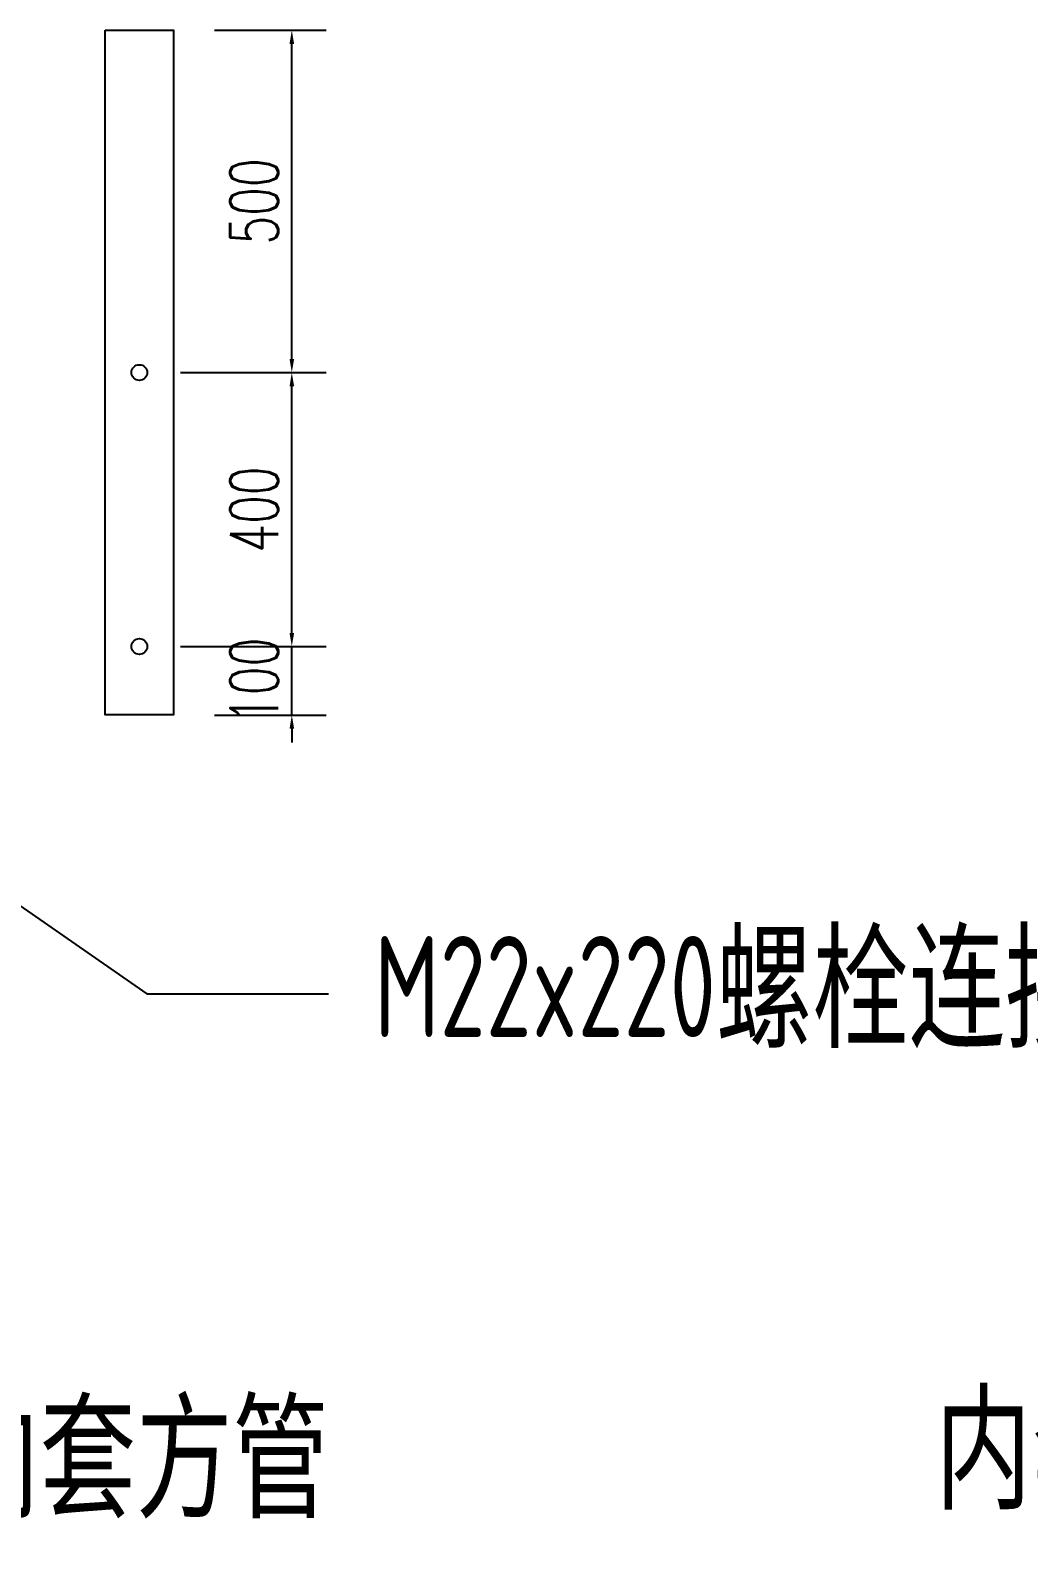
# Model space of a CAD drawing. Header units: millimetres. Extents: x -2430464 to 225692, y -180 to 1805330.
# Drawn here: x -666696 to -665237, y 489542 to 491745 of the extents above; entities that cross this region are included whole.
import ezdxf
from ezdxf import colors
from ezdxf.entities.mleader import LeaderData, LeaderLine
from ezdxf.math import Vec2, Vec3

# ---------------------------------------------------------------- set-up
doc = ezdxf.new("R2010")
doc.units = ezdxf.units.MM
doc.header["$LTSCALE"] = 1000
doc.layers.get('0').update_dxf_attribs({"linetype": 'CONTINUOUS'})
doc.layers.get('DEFPOINTS').update_dxf_attribs({"linetype": 'CONTINUOUS'})
doc.layers.add('W-STEEL_FRAME钢架', color=3, linetype='CONTINUOUS')
doc.layers.add('方管150X150X12', color=3, linetype='CONTINUOUS')
doc.styles.get("Standard").update_dxf_attribs({"font": 'tssdeng.shx', "width": 0.7, "bigfont": 'hztxt.shx'})
doc.styles.add('STANDARD_T3', font='simplex.shx', dxfattribs={"width": 0.7, "bigfont": 'gbcbig.shx'})
doc.dimstyles.new('W&&20', dxfattribs={"dimtxt": 70, "dimasz": 20, "dimexe": 50, "dimexo": 60, "dimgap": 20, "dimtad": 1, "dimdec": 0, "dimzin": 0, "dimdsep": 46, "dimtxsty": 'STANDARD_T3', "dimcen": 0.09, "dimclrd": 1, "dimclre": 1, "dimclrt": 7, "dimazin": 2, "dimtfac": 1, "dimtdec": 0, "dimtix": 1, "dimtmove": 2, "dimatfit": 3, "dimfxl": 0, "dimtolj": 1, "dimtzin": 0, "dimarcsym": 0})

# ---------------------------------------------------------------- blocks, each defined once
blk = doc.blocks.new('*D3038')
at = {"layer": 'DEFPOINTS', "color": 0, "transparency": 16777216}
for p in [(-666536.1, 490845.1), (-666313.4, 490845.1), (-666486.1, 490745.1)]:
    blk.add_point(p, dxfattribs=at)
at = {"layer": '方管150X150X12', "color": 1, "lineweight": -2, "transparency": 16777216}
for p, q in [((-666313.4, 490865.1), (-666313.4, 490885.1)), ((-666476.1, 490845.1), (-666263.4, 490845.1)), ((-666313.4, 490745.1), (-666313.4, 490845.1)), ((-666426.1, 490745.1), (-666263.4, 490745.1)), ((-666313.4, 490725.1), (-666313.4, 490705.1))]:
    blk.add_line(p, q, dxfattribs=at)
at = {"layer": '方管150X150X12', "color": 1, "transparency": 16777216}
for points in [[(-666316.7, 490865.1), (-666310, 490865.1), (-666313.4, 490845.1)], [(-666316.7, 490725.1), (-666310, 490725.1), (-666313.4, 490745.1)]]:
    blk.add_solid(points, dxfattribs=at)
at = {"layer": '方管150X150X12', "color": 7, "transparency": 16777216, "insert": (-666368.4, 490795.1), "char_height": 70, "attachment_point": 5, "rotation": 90, "style": 'STANDARD_T3'}
blk.add_mtext('\\A1;100', dxfattribs=at)
blk = doc.blocks.new('*D3039')
at = {"layer": 'DEFPOINTS', "color": 0, "transparency": 16777216}
for p in [(-666536.1, 491245.1), (-666313.4, 491245.1), (-666536.1, 490845.1)]:
    blk.add_point(p, dxfattribs=at)
at = {"layer": '方管150X150X12', "color": 1, "lineweight": -2, "transparency": 16777216}
for p, q in [((-666476.1, 491245.1), (-666263.4, 491245.1)), ((-666313.4, 490865.1), (-666313.4, 491225.1)), ((-666476.1, 490845.1), (-666263.4, 490845.1))]:
    blk.add_line(p, q, dxfattribs=at)
at = {"layer": '方管150X150X12', "color": 1, "transparency": 16777216}
for points in [[(-666316.7, 491225.1), (-666310, 491225.1), (-666313.4, 491245.1)], [(-666316.7, 490865.1), (-666310, 490865.1), (-666313.4, 490845.1)]]:
    blk.add_solid(points, dxfattribs=at)
at = {"layer": '方管150X150X12', "color": 7, "transparency": 16777216, "insert": (-666368.4, 491045.1), "char_height": 70, "attachment_point": 5, "rotation": 90, "style": 'STANDARD_T3'}
blk.add_mtext('\\A1;400', dxfattribs=at)
blk = doc.blocks.new('*D3040')
at = {"layer": 'DEFPOINTS', "color": 0, "transparency": 16777216}
for p in [(-666486.1, 491745.1), (-666313.4, 491745.1), (-666536.1, 491245.1)]:
    blk.add_point(p, dxfattribs=at)
at = {"layer": '方管150X150X12', "color": 1, "lineweight": -2, "transparency": 16777216}
for p, q in [((-666426.1, 491745.1), (-666263.4, 491745.1)), ((-666313.4, 491265.1), (-666313.4, 491725.1)), ((-666476.1, 491245.1), (-666263.4, 491245.1))]:
    blk.add_line(p, q, dxfattribs=at)
at = {"layer": '方管150X150X12', "color": 1, "transparency": 16777216}
for points in [[(-666316.7, 491725.1), (-666310, 491725.1), (-666313.4, 491745.1)], [(-666316.7, 491265.1), (-666310, 491265.1), (-666313.4, 491245.1)]]:
    blk.add_solid(points, dxfattribs=at)
at = {"layer": '方管150X150X12', "color": 7, "transparency": 16777216, "insert": (-666368.4, 491495.1), "char_height": 70, "attachment_point": 5, "rotation": 90, "style": 'STANDARD_T3'}
blk.add_mtext('\\A1;500', dxfattribs=at)

msp = doc.modelspace()

# ---------------------------------------------------------------- linework, layer by layer
at = {"layer": 'W-STEEL_FRAME钢架', "color": 2}
msp.add_lwpolyline([(-666586.07, 491745.13), (-666486.07, 491745.13), (-666486.07, 490745.13), (-666586.07, 490745.13)], close=True, dxfattribs=at)
at = {"layer": '方管150X150X12'}
for centre in [(-666536.07, 491245.13), (-666536.07, 490845.13)]:
    msp.add_circle(centre, 11.5, dxfattribs=at)

# ---------------------------------------------------------------- dimensions: what is measured, and where the dimension line sits
for base, p1, p2, picture, middle in [((-666313.36, 491745.13), (-666536.07, 491245.13), (-666486.07, 491745.13), '*D3040', (-666368.36, 491495.13)), ((-666313.36, 491245.13), (-666536.07, 490845.13), (-666536.07, 491245.13), '*D3039', (-666368.36, 491045.13)), ((-666313.36, 490845.13), (-666486.07, 490745.13), (-666536.07, 490845.13), '*D3038', (-666368.36, 490795.13))]:
    dim = msp.add_linear_dim(base=base, p1=p1, p2=p2, angle=90, dimstyle='W&&20', dxfattribs=at)
    dim.commit()
    dim.dimension.update_dxf_attribs({"geometry": picture, "text_midpoint": middle})

# ---------------------------------------------------------------- leaders
at = {"color": 3}
ml = msp.add_multileader_mtext('Standard', dxfattribs=at)
ml.set_content('{\\fSimSun|b0|i0|c134|p34;内套方管}', color=3)
ml.set_leader_properties()
ml.build(insert=Vec2(0, 0))
ml.multileader.update_dxf_attribs({"dogleg_length": 265.42, "arrow_head_size": 132.71})
ctx = ml.context
ctx.base_point, ctx.char_height, ctx.arrow_head_size, ctx.landing_gap_size, ctx.plane_origin = Vec3(-665435.6, 489663.45), 147.456, 132.71, 66.36, Vec3(-664228.7, 482309.62)
ctx.text_align_type = 2
notes = []
notes.append((ctx, [(0, (1, 1, 0), (-664478.7, 489663.45), (-1, 0), 265.42, [(0, [(-664478.7, 490634.13)], 0, [])])]))
ctx.mtext.insert, ctx.mtext.width, ctx.mtext.alignment, ctx.mtext.flow_direction = Vec3(-664810.48, 489748.65), 2317.6461, 3, 5
ml = msp.add_multileader_mtext('Standard', dxfattribs=at)
ml.set_content('{\\fSimSun|b0|i0|c134|p34;内套方管}', color=3)
ml.set_leader_properties()
ml.build(insert=Vec2(0, 0))
ml.multileader.update_dxf_attribs({"dogleg_length": 265.42, "arrow_head_size": 132.71})
ctx = ml.context
ctx.base_point, ctx.char_height, ctx.arrow_head_size, ctx.landing_gap_size, ctx.plane_origin = Vec3(-666888.86, 489650.45), 147.456, 132.71, 66.36, Vec3(-667404.28, 482296.62)
notes.append((ctx, [(0, (1, 1, 0), (-667154.28, 489650.45), (1, 0), 265.42, [(0, [(-667154.28, 490621.13)], 0, [])])]))
ctx.mtext.insert, ctx.mtext.width, ctx.mtext.flow_direction = Vec3(-666822.5, 489735.65), 2317.6461, 5
ml = msp.add_multileader_mtext('Standard', dxfattribs=at)
ml.set_content('M22x220{\\fSimSun|b0|i0|c134|p34;螺栓连接}', color=3)
ml.set_leader_properties()
ml.build(insert=Vec2(0, 0))
ml.multileader.update_dxf_attribs({"dogleg_length": 265.42, "arrow_head_size": 132.71})
ctx = ml.context
ctx.base_point, ctx.char_height, ctx.arrow_head_size, ctx.landing_gap_size, ctx.plane_origin = Vec3(-666259.73, 490337.97), 147.456, 132.71, 66.36, Vec3(-663545.93, 482737.09)
notes.append((ctx, [(0, (1, 1, 0), (-666525.15, 490337.97), (1, 0), 265.42, [(0, [(-666866.16, 490574.68)], 0, [])])]))
ctx.mtext.insert, ctx.mtext.width, ctx.mtext.flow_direction = Vec3(-666193.38, 490422.35), 1716.225, 5
for ctx, leaders in notes:
    for number, flags, end, landing, length, lines in leaders:
        leader = LeaderData()
        leader.index, (leader.has_last_leader_line, leader.has_dogleg_vector, leader.attachment_direction) = number, flags
        leader.last_leader_point, leader.dogleg_vector, leader.dogleg_length = Vec3(end), Vec3(landing), length
        for number, points, colour, breaks in lines:
            line = LeaderLine()
            line.index, line.vertices, line.color, line.breaks = number, Vec3.list(points), colors.encode_raw_color(colour), breaks
            leader.lines.append(line)
        ctx.leaders.append(leader)

doc.saveas('drawing.dxf')
